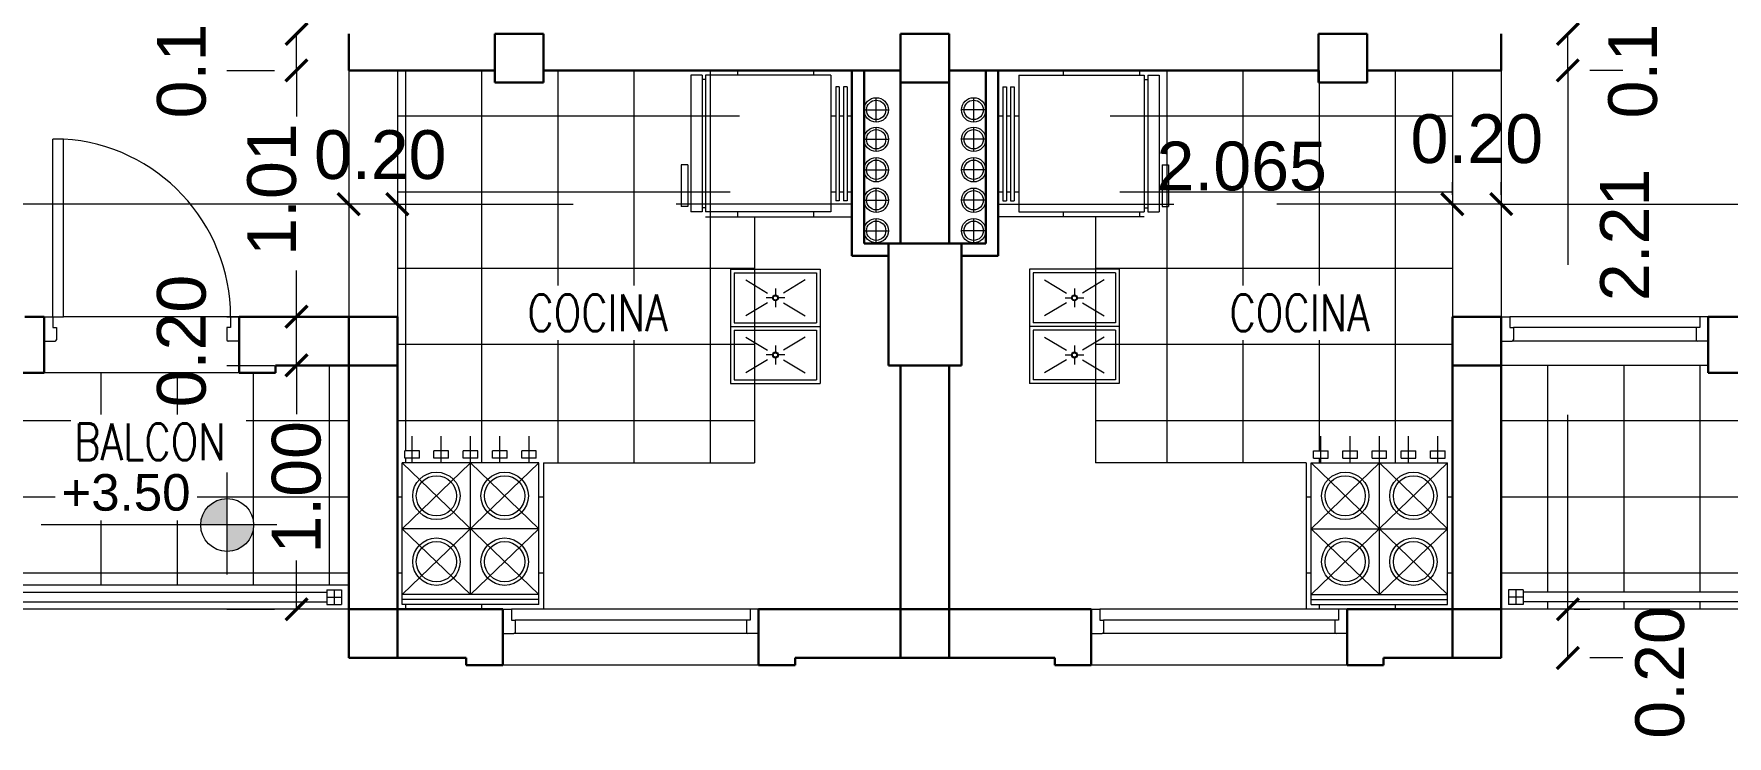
# Model space of a CAD drawing. Header units: millimetres. Extents: x 1578 to 2210, y 899 to 1032.
# Drawn here: x 1737.02 to 1743.97, y 985.02 to 987.9 of the extents above; entities that cross this region are included whole.
import ezdxf

# ---------------------------------------------------------------- set-up
doc = ezdxf.new("R2010")
doc.units = ezdxf.units.MM
for name, color, linetype, lineweight in [('CARPINTERIA', 7, 'Continuous', 18), ('COTAS', 7, 'Continuous', 15), ('ESTRUCTURA', 3, 'Continuous', 30), ('MUROS', 1, 'Continuous', 30), ('PISOS', 9, 'Continuous', 9), ('SANITARIOS', 7, 'Continuous', 20), ('TRAMAS', 7, 'Continuous', 15), ('UMBRALES', 7, 'Continuous', 18)]:
    doc.layers.add(name, color=color, linetype=linetype, lineweight=lineweight)
doc.styles.add('ROMANS', font='romans', dxfattribs={"height": 0.06})
doc.styles.add('STYLE1', font='ARIAL.TTF')

# ---------------------------------------------------------------- blocks, each defined once
blk = doc.blocks.new('_ARCHTICK')
at = {"color": 0, "linetype": 'ByBlock', "const_width": 0.15}
blk.add_lwpolyline([(-0.5, -0.5), (0.5, 0.5)], dxfattribs=at)

msp = doc.modelspace()

# ---------------------------------------------------------------- hatches: boundary and pattern name
at = {"layer": 'COTAS', "ltscale": 0.1}
h = msp.add_hatch(color=256, dxfattribs=at)
h.paths.add_polyline_path([(1737.815, 985.8873), (1737.9238, 985.8873, -0.414214), (1737.815, 985.7786)])
h.paths.add_polyline_path([(1737.815, 985.9961), (1737.815, 985.8873), (1737.7063, 985.8873, -0.414214)])

# ---------------------------------------------------------------- linework, layer by layer
at = {"color": 0, "linetype": 'ByBlock', "const_width": 0.0135}
for points in [[(1738.0546, 987.7068), (1738.1446, 987.7968)], [(1743.2726, 987.7068), (1743.3626, 987.7968)], [(1738.3589, 987.1584), (1738.2689, 987.2484)], [(1738.5589, 987.1584), (1738.4689, 987.2484)], [(1738.4689, 987.2484), (1738.5589, 987.1584)], [(1742.7989, 987.2484), (1742.8889, 987.1584)], [(1738.1446, 986.7868), (1738.0546, 986.6968)], [(1743.2726, 985.4968), (1743.3626, 985.5868)], [(1743.3626, 985.5868), (1743.2726, 985.4968)], [(1743.3626, 985.3868), (1743.2726, 985.2968)]]:
    msp.add_lwpolyline(points, dxfattribs=at)
at = {"layer": 'CARPINTERIA'}
for p, q in [((1737.0989, 986.7418), (1737.0989, 987.4704)), ((1737.1439, 987.4704), (1737.0989, 987.4704)), ((1737.1439, 986.7418), (1737.1439, 987.4704)), ((1737.0639, 986.7418), (1737.0639, 986.6418)), ((1737.0639, 986.7418), (1737.0989, 986.7418)), ((1737.0989, 986.7418), (1737.1439, 986.7418)), ((1737.0989, 986.7418), (1737.0989, 986.6968)), ((1737.8639, 986.7418), (1737.8289, 986.7418)), ((1737.8289, 986.7418), (1737.8289, 986.6968)), ((1737.8639, 986.7418), (1737.8639, 986.6418)), ((1743.0439, 986.7418), (1743.0789, 986.7418)), ((1743.0439, 986.7418), (1743.0439, 986.6418)), ((1743.8589, 986.7418), (1743.0789, 986.7418)), ((1743.0789, 986.7418), (1743.0789, 986.6968)), ((1743.8589, 986.7418), (1743.8589, 986.6968)), ((1743.8939, 986.7418), (1743.8589, 986.7418)), ((1743.8939, 986.7418), (1743.8939, 986.6418)), ((1737.0989, 986.6968), (1737.1139, 986.6968)), ((1737.1139, 986.6968), (1737.1139, 986.6468)), ((1737.8139, 986.6968), (1737.8139, 986.6468)), ((1737.8289, 986.6968), (1737.8139, 986.6968)), ((1743.0789, 986.6968), (1743.0939, 986.6968)), ((1743.0939, 986.6968), (1743.0939, 986.6468)), ((1743.8439, 986.6968), (1743.0939, 986.6968)), ((1743.8439, 986.6968), (1743.8439, 986.6468)), ((1743.8589, 986.6968), (1743.8439, 986.6968)), ((1737.0639, 986.6418), (1737.1089, 986.6418)), ((1737.8639, 986.6418), (1737.8189, 986.6418)), ((1743.0439, 986.6418), (1743.0889, 986.6418)), ((1743.8489, 986.6418), (1743.0889, 986.6418)), ((1743.8939, 986.6418), (1743.8489, 986.6418)), ((1738.9464, 985.5418), (1738.9464, 985.4418)), ((1738.9464, 985.5418), (1738.9814, 985.5418)), ((1739.9614, 985.5418), (1738.9814, 985.5418)), ((1738.9814, 985.5418), (1738.9814, 985.4968)), ((1738.9814, 985.4968), (1738.9964, 985.4968)), ((1739.9464, 985.4968), (1738.9964, 985.4968)), ((1738.9964, 985.4968), (1738.9964, 985.4468)), ((1739.9464, 985.4968), (1739.9464, 985.4468)), ((1739.9614, 985.4968), (1739.9464, 985.4968)), ((1739.9964, 985.5418), (1739.9614, 985.5418)), ((1739.9614, 985.5418), (1739.9614, 985.4968)), ((1739.9964, 985.5418), (1739.9964, 985.4418)), ((1741.3614, 985.5418), (1741.3614, 985.4418)), ((1741.3614, 985.5418), (1741.3964, 985.5418)), ((1742.3764, 985.5418), (1741.3964, 985.5418)), ((1741.3964, 985.5418), (1741.3964, 985.4968)), ((1741.3964, 985.4968), (1741.4114, 985.4968)), ((1742.3614, 985.4968), (1741.4114, 985.4968)), ((1741.4114, 985.4968), (1741.4114, 985.4468)), ((1742.3614, 985.4968), (1742.3614, 985.4468)), ((1742.3764, 985.4968), (1742.3614, 985.4968)), ((1742.4114, 985.5418), (1742.3764, 985.5418)), ((1742.3764, 985.5418), (1742.3764, 985.4968)), ((1742.4114, 985.5418), (1742.4114, 985.4418)), ((1738.9464, 985.4418), (1738.9914, 985.4418)), ((1739.9514, 985.4418), (1738.9914, 985.4418)), ((1739.9964, 985.4418), (1739.9514, 985.4418)), ((1741.3614, 985.4418), (1741.4064, 985.4418)), ((1742.3664, 985.4418), (1741.4064, 985.4418)), ((1742.4114, 985.4418), (1742.3664, 985.4418))]:
    msp.add_line(p, q, dxfattribs=at)
for centre, radius, start, end in [((1737.0989, 986.7418), 0.73, 0, 86.46583), ((1737.1089, 986.6468), 0.005, 270, 0), ((1737.8189, 986.6468), 0.005, 180, 270), ((1743.0889, 986.6468), 0.005, 270, 0), ((1743.8489, 986.6468), 0.005, 180, 270), ((1738.9914, 985.4468), 0.005, 270, 0), ((1739.9514, 985.4468), 0.005, 180, 270), ((1741.4064, 985.4468), 0.005, 270, 0), ((1742.3664, 985.4468), 0.005, 180, 270)]:
    msp.add_arc(centre, radius, start, end, dxfattribs=at)
at = {"layer": 'COTAS', "ltscale": 0.05}
for p, q in [((1738.0996, 987.7518), (1738.0996, 987.9018)), ((1743.3176, 987.7518), (1743.3176, 987.9018)), ((1737.8139, 987.7518), (1738.0096, 987.7518)), ((1737.8139, 987.7518), (1738.0096, 987.7518)), ((1738.0996, 987.7518), (1738.0996, 987.5627)), ((1743.3176, 987.7518), (1743.3176, 986.9541)), ((1743.5439, 987.7518), (1743.4076, 987.7518)), ((1743.5439, 987.7518), (1743.4076, 987.7518)), ((1742.8439, 987.2418), (1742.8439, 987.2934)), ((1742.8439, 987.2418), (1742.8439, 987.2934)), ((1743.0439, 987.2418), (1743.0439, 987.2934)), ((1743.0439, 987.2418), (1743.0439, 987.2934)), ((1738.3139, 987.2518), (1738.3139, 987.1134)), ((1738.3139, 987.2518), (1738.3139, 987.1134)), ((1738.5139, 987.2518), (1738.5139, 987.1134)), ((1738.5139, 987.2518), (1738.5139, 987.1134)), ((1740.3789, 987.2518), (1740.3789, 987.1134)), ((1740.3789, 987.2518), (1740.3789, 987.1134)), ((1740.9789, 987.2518), (1740.9789, 987.1134)), ((1740.9789, 987.2518), (1740.9789, 987.1134)), ((1738.3139, 987.2034), (1736.5476, 987.2034)), ((1738.5139, 987.2034), (1738.3139, 987.2034)), ((1738.5139, 987.2034), (1739.2349, 987.2034)), ((1740.3789, 987.2034), (1739.6579, 987.2034)), ((1740.9789, 987.2034), (1741.6999, 987.2034)), ((1742.8439, 987.2034), (1742.1229, 987.2034)), ((1743.0439, 987.2034), (1742.8439, 987.2034)), ((1743.0439, 987.2034), (1744.9602, 987.2034)), ((1738.0996, 986.7418), (1738.0996, 986.9308)), ((1737.8139, 986.7418), (1738.0096, 986.7418)), ((1737.8139, 986.7418), (1738.0096, 986.7418)), ((1738.0996, 986.5418), (1738.0996, 986.7418)), ((1737.8139, 986.5418), (1738.0096, 986.5418)), ((1737.8139, 986.5418), (1738.0096, 986.5418)), ((1738.0996, 986.5418), (1738.0996, 986.3418)), ((1743.3176, 985.5418), (1743.3176, 986.3394)), ((1738.0996, 985.5418), (1738.0996, 985.7418)), ((1737.8139, 985.5418), (1738.0096, 985.5418)), ((1743.3176, 985.3418), (1743.3176, 985.5418)), ((1743.3439, 985.5418), (1743.4076, 985.5418)), ((1743.3439, 985.5418), (1743.4076, 985.5418)), ((1743.5439, 985.3418), (1743.4076, 985.3418))]:
    msp.add_line(p, q, dxfattribs=at)
at = {"layer": 'COTAS', "ltscale": 0.1}
for p, q in [((1740.4789, 987.54), (1740.4789, 987.64)), ((1740.8789, 987.54), (1740.8789, 987.64)), ((1740.4289, 987.59), (1740.5289, 987.59)), ((1740.9289, 987.59), (1740.8289, 987.59)), ((1740.4789, 987.4194), (1740.4789, 987.5194)), ((1740.8789, 987.4194), (1740.8789, 987.5194)), ((1740.4289, 987.4694), (1740.5289, 987.4694)), ((1740.9289, 987.4694), (1740.8289, 987.4694)), ((1740.4789, 987.2944), (1740.4789, 987.3944)), ((1740.8789, 987.2944), (1740.8789, 987.3944)), ((1740.4289, 987.3444), (1740.5289, 987.3444)), ((1740.9289, 987.3444), (1740.8289, 987.3444)), ((1740.4289, 987.2194), (1740.5289, 987.2194)), ((1740.4789, 987.1694), (1740.4789, 987.2694)), ((1740.9289, 987.2194), (1740.8289, 987.2194)), ((1740.8789, 987.1694), (1740.8789, 987.2694)), ((1740.4289, 987.0944), (1740.5289, 987.0944)), ((1740.4789, 987.0444), (1740.4789, 987.1444)), ((1740.9289, 987.0944), (1740.8289, 987.0944)), ((1740.8789, 987.0444), (1740.8789, 987.1444)), ((1737.815, 985.6838), (1737.815, 986.1032)), ((1738.0183, 985.8873), (1737.0521, 985.8873))]:
    msp.add_line(p, q, dxfattribs=at)
msp.add_circle((1737.815, 985.8873), 0.1087, dxfattribs=at)
at = {"layer": 'ESTRUCTURA', "ltscale": 0.05}
for p, q in [((1738.9139, 987.9018), (1738.9139, 987.7018)), ((1739.1139, 987.9018), (1738.9139, 987.9018)), ((1739.1139, 987.7018), (1739.1139, 987.9018)), ((1740.5789, 987.9018), (1740.5789, 987.7018)), ((1740.7789, 987.9018), (1740.5789, 987.9018)), ((1740.7789, 987.7018), (1740.7789, 987.9018)), ((1742.2939, 987.9018), (1742.2939, 987.7018)), ((1742.4939, 987.9018), (1742.2939, 987.9018)), ((1742.4939, 987.7018), (1742.4939, 987.9018)), ((1738.9139, 987.7018), (1739.1139, 987.7018)), ((1740.5789, 987.7018), (1740.7789, 987.7018)), ((1742.2939, 987.7018), (1742.4939, 987.7018)), ((1740.8289, 987.0418), (1740.5289, 987.0418)), ((1740.5289, 987.0418), (1740.5289, 986.5418)), ((1740.8289, 987.0418), (1740.5289, 987.0418)), ((1740.8289, 986.5418), (1740.8289, 987.0418)), ((1738.3139, 986.7418), (1738.3139, 986.5418)), ((1738.5139, 986.7418), (1738.3139, 986.7418)), ((1738.5139, 986.5418), (1738.5139, 986.7418)), ((1742.8439, 986.7418), (1742.8439, 986.5418)), ((1743.0439, 986.7418), (1742.8439, 986.7418)), ((1743.0439, 986.5418), (1743.0439, 986.7418)), ((1738.3139, 986.5418), (1738.5139, 986.5418)), ((1740.5289, 986.5418), (1740.8289, 986.5418)), ((1742.8439, 986.5418), (1743.0439, 986.5418)), ((1738.3139, 985.5418), (1738.3139, 985.3418)), ((1738.5139, 985.5418), (1738.3139, 985.5418)), ((1738.5139, 985.3418), (1738.5139, 985.5418)), ((1740.5789, 985.5418), (1740.5789, 985.3418)), ((1740.7789, 985.5418), (1740.5789, 985.5418)), ((1740.7789, 985.3418), (1740.7789, 985.5418)), ((1742.8439, 985.5418), (1742.8439, 985.3418)), ((1743.0439, 985.5418), (1742.8439, 985.5418)), ((1743.0439, 985.3418), (1743.0439, 985.5418)), ((1738.3139, 985.3418), (1738.5139, 985.3418)), ((1740.5789, 985.3418), (1740.7789, 985.3418)), ((1742.8439, 985.3418), (1743.0439, 985.3418))]:
    msp.add_line(p, q, dxfattribs=at)
at = {"layer": 'MUROS'}
for p, q in [((1738.3139, 987.9018), (1738.3139, 987.7518)), ((1743.0439, 987.9018), (1743.0439, 987.7518)), ((1738.9139, 987.7518), (1738.3139, 987.7518)), ((1740.5789, 987.7518), (1739.1139, 987.7518)), ((1740.3789, 986.9918), (1740.3789, 987.7518)), ((1740.4289, 987.0418), (1740.4289, 987.7518)), ((1740.5789, 987.7518), (1740.5789, 987.0418)), ((1740.7789, 987.7518), (1740.7789, 987.0418)), ((1742.2981, 987.7518), (1740.7789, 987.7518)), ((1740.9289, 987.0418), (1740.9289, 987.7518)), ((1740.9789, 986.9918), (1740.9789, 987.7518)), ((1743.0439, 987.7518), (1742.4939, 987.7518)), ((1740.5789, 987.6418), (1740.5789, 987.0418)), ((1740.7789, 987.6418), (1740.7789, 987.0418)), ((1740.4289, 987.0418), (1740.5789, 987.0418)), ((1740.9289, 987.0418), (1740.7789, 987.0418)), ((1740.3789, 986.9918), (1740.5289, 986.9918)), ((1740.8289, 986.9918), (1740.9789, 986.9918)), ((1737.0639, 986.7418), (1736.9839, 986.7418)), ((1737.0639, 986.7418), (1737.0639, 986.5118)), ((1738.5139, 986.7418), (1737.8639, 986.7418)), ((1737.8639, 986.7418), (1737.8639, 986.5118)), ((1738.5139, 986.7418), (1738.5139, 985.5418)), ((1742.8439, 986.7418), (1742.8439, 985.5418)), ((1743.0439, 986.7418), (1742.8439, 986.7418)), ((1743.0439, 986.7418), (1743.0439, 985.3418)), ((1743.8939, 986.7418), (1743.8939, 986.5118)), ((1744.5164, 986.7418), (1743.8939, 986.7418)), ((1738.3139, 986.5418), (1738.0139, 986.5418)), ((1738.0139, 986.5418), (1738.0139, 986.5118)), ((1738.3139, 986.5418), (1738.3139, 985.3418)), ((1740.5789, 986.5418), (1740.5789, 985.5418)), ((1740.7789, 986.5418), (1740.7789, 985.5418)), ((1737.0639, 986.5118), (1736.9139, 986.5118)), ((1738.0139, 986.5118), (1737.8639, 986.5118)), ((1744.0439, 986.5118), (1743.8939, 986.5118)), ((1738.9464, 985.5418), (1738.5139, 985.5418)), ((1738.9464, 985.5418), (1738.9464, 985.3118)), ((1739.9964, 985.5418), (1739.9964, 985.3118)), ((1740.5789, 985.5418), (1739.9964, 985.5418)), ((1741.3614, 985.5418), (1740.7789, 985.5418)), ((1741.3614, 985.5418), (1741.3614, 985.3118)), ((1742.4114, 985.5418), (1742.4114, 985.3118)), ((1742.8439, 985.5418), (1742.4114, 985.5418)), ((1738.7964, 985.3418), (1738.3139, 985.3418)), ((1738.7964, 985.3418), (1738.7964, 985.3118)), ((1741.2114, 985.3418), (1740.1464, 985.3418)), ((1740.1464, 985.3418), (1740.1464, 985.3118)), ((1741.2114, 985.3418), (1741.2114, 985.3118)), ((1743.0439, 985.3418), (1742.5614, 985.3418)), ((1742.5614, 985.3418), (1742.5614, 985.3118)), ((1738.9464, 985.3118), (1738.7964, 985.3118)), ((1740.1464, 985.3118), (1739.9964, 985.3118)), ((1741.3614, 985.3118), (1741.2114, 985.3118)), ((1742.5614, 985.3118), (1742.4114, 985.3118))]:
    msp.add_line(p, q, dxfattribs=at)
at = {"layer": 'PISOS', "ltscale": 0.05}
for p, q in [((1738.5481, 986.1918), (1738.5481, 987.7518)), ((1738.8606, 986.1418), (1738.8606, 987.7518)), ((1739.1731, 986.8699), (1739.1731, 987.7518)), ((1739.4856, 986.8699), (1739.4856, 987.7518)), ((1739.7981, 986.1418), (1739.7981, 987.7518)), ((1739.9106, 987.7318), (1739.9106, 987.7518)), ((1740.2231, 987.7318), (1740.2231, 987.7518)), ((1741.2481, 987.7318), (1741.2481, 987.7518)), ((1741.5606, 987.7318), (1741.5606, 987.7518)), ((1741.6731, 986.1418), (1741.6731, 987.7518)), ((1741.9856, 986.8699), (1741.9856, 987.7518)), ((1742.2981, 986.8699), (1742.2981, 987.7518)), ((1742.6106, 986.1418), (1742.6106, 987.7518)), ((1739.9179, 987.5646), (1738.5139, 987.5646)), ((1740.3128, 987.5646), (1740.2933, 987.5646)), ((1740.3445, 987.5646), (1740.3274, 987.5646)), ((1740.3789, 987.5646), (1740.3591, 987.5646)), ((1740.9987, 987.5646), (1740.9789, 987.5646)), ((1741.0304, 987.5646), (1741.0133, 987.5646)), ((1741.0645, 987.5646), (1741.045, 987.5646)), ((1742.8439, 987.5646), (1741.4398, 987.5646)), ((1739.8789, 987.2521), (1738.5139, 987.2521)), ((1739.7179, 987.2521), (1739.7058, 987.2521)), ((1740.3128, 987.2521), (1740.2933, 987.2521)), ((1740.3445, 987.2521), (1740.3274, 987.2521)), ((1740.3789, 987.2521), (1740.3591, 987.2521)), ((1740.9987, 987.2521), (1740.9789, 987.2521)), ((1741.0304, 987.2521), (1741.0133, 987.2521)), ((1741.0645, 987.2521), (1741.045, 987.2521)), ((1742.8439, 987.2521), (1741.4788, 987.2521)), ((1741.652, 987.2521), (1741.6398, 987.2521)), ((1739.9106, 987.1518), (1739.9106, 987.1718)), ((1740.2231, 987.1518), (1740.2231, 987.1718)), ((1741.2481, 987.1518), (1741.2481, 987.1718)), ((1741.5606, 987.1518), (1741.5606, 987.1718)), ((1739.9789, 986.9396), (1738.5139, 986.9396)), ((1742.8439, 986.9396), (1741.3789, 986.9396)), ((1739.9789, 986.6271), (1738.5139, 986.6271)), ((1739.1731, 986.1418), (1739.1731, 986.6449)), ((1739.4856, 986.1418), (1739.4856, 986.6449)), ((1742.8439, 986.6271), (1741.3789, 986.6271)), ((1741.9856, 986.1418), (1741.9856, 986.6449)), ((1742.2981, 986.1918), (1742.2981, 986.6449)), ((1738.2356, 985.6418), (1738.2356, 986.5418)), ((1743.2356, 985.6118), (1743.2356, 986.5418)), ((1743.5481, 985.6118), (1743.5481, 986.5418)), ((1743.8606, 985.6118), (1743.8606, 986.5418)), ((1737.2981, 986.3409), (1737.2981, 986.5118)), ((1737.6106, 986.3409), (1737.6106, 986.5118)), ((1737.9231, 985.8995), (1737.9231, 986.5118)), ((1737.1728, 986.3146), (1735.7789, 986.3146)), ((1738.3139, 986.3146), (1737.8935, 986.3146)), ((1739.9789, 986.3146), (1738.5139, 986.3146)), ((1742.8439, 986.3146), (1741.3789, 986.3146)), ((1744.316, 986.3146), (1743.0439, 986.3146)), ((1738.5481, 986.1418), (1738.5481, 986.1618)), ((1742.2981, 986.1418), (1742.2981, 986.1618)), ((1737.1087, 986.0021), (1735.7789, 986.0021)), ((1738.3139, 986.0021), (1737.6922, 986.0021)), ((1738.5339, 986.0021), (1738.5139, 986.0021)), ((1739.1139, 986.0021), (1739.0939, 986.0021)), ((1742.2639, 986.0021), (1742.2439, 986.0021)), ((1742.8439, 986.0021), (1742.8239, 986.0021)), ((1744.3641, 986.0021), (1743.0439, 986.0021)), ((1737.2981, 985.6418), (1737.2981, 985.906)), ((1737.6106, 985.6418), (1737.6106, 985.906)), ((1737.9231, 985.6418), (1737.9231, 985.8752)), ((1738.3139, 985.6896), (1735.7789, 985.6896)), ((1738.5339, 985.6896), (1738.5139, 985.6896)), ((1739.1139, 985.6896), (1739.0939, 985.6896)), ((1742.2639, 985.6896), (1742.2439, 985.6896)), ((1742.8439, 985.6896), (1742.8239, 985.6896)), ((1746.4339, 985.6896), (1743.0439, 985.6896)), ((1738.5481, 985.5418), (1738.5481, 985.5618)), ((1738.8606, 985.5418), (1738.8606, 985.5618)), ((1742.2981, 985.5418), (1742.2981, 985.5618)), ((1742.6106, 985.5418), (1742.6106, 985.5618)), ((1743.2356, 985.5418), (1743.2356, 985.5718)), ((1743.5481, 985.5418), (1743.5481, 985.5718)), ((1743.8606, 985.5418), (1743.8606, 985.5718))]:
    msp.add_line(p, q, dxfattribs=at)
at = {"layer": 'SANITARIOS'}
for p, q in [((1739.7179, 987.7318), (1739.7179, 987.1718)), ((1739.7643, 987.7318), (1739.7179, 987.7318)), ((1739.7643, 987.7318), (1739.7643, 987.1718)), ((1739.7789, 987.7147), (1739.7643, 987.7147)), ((1739.7789, 987.7318), (1739.7789, 987.1718)), ((1740.2933, 987.7318), (1739.7789, 987.7318)), ((1740.2933, 987.7318), (1740.2933, 987.1718)), ((1741.0645, 987.7318), (1741.5789, 987.7318)), ((1741.0645, 987.7318), (1741.0645, 987.1718)), ((1741.5789, 987.7318), (1741.5789, 987.1718)), ((1741.5789, 987.7147), (1741.5935, 987.7147)), ((1741.5935, 987.7318), (1741.6398, 987.7318)), ((1741.5935, 987.7318), (1741.5935, 987.1718)), ((1741.6398, 987.7318), (1741.6398, 987.1718)), ((1740.3128, 987.6849), (1740.3128, 987.2176)), ((1740.3274, 987.6849), (1740.3128, 987.6849)), ((1740.3274, 987.6849), (1740.3274, 987.2176)), ((1740.3445, 987.6849), (1740.3445, 987.2176)), ((1740.3591, 987.6849), (1740.3445, 987.6849)), ((1740.3591, 987.6849), (1740.3591, 987.2176)), ((1740.9987, 987.6849), (1741.0133, 987.6849)), ((1740.9987, 987.6849), (1740.9987, 987.2176)), ((1741.0133, 987.6849), (1741.0133, 987.2176)), ((1741.0304, 987.6849), (1741.045, 987.6849)), ((1741.0304, 987.6849), (1741.0304, 987.2176)), ((1741.045, 987.6849), (1741.045, 987.2176)), ((1739.6789, 987.3651), (1739.6789, 987.1943)), ((1739.7058, 987.3651), (1739.6789, 987.3651)), ((1739.7058, 987.3651), (1739.7058, 987.1943)), ((1741.652, 987.3651), (1741.652, 987.1943)), ((1741.652, 987.3651), (1741.6788, 987.3651)), ((1741.6788, 987.3651), (1741.6788, 987.1943)), ((1740.3274, 987.2176), (1740.3128, 987.2176)), ((1740.3591, 987.2176), (1740.3445, 987.2176)), ((1740.9987, 987.2176), (1741.0133, 987.2176)), ((1741.0304, 987.2176), (1741.045, 987.2176)), ((1739.7058, 987.1943), (1739.6789, 987.1943)), ((1739.7643, 987.1718), (1739.7179, 987.1718)), ((1739.7789, 987.1889), (1739.7643, 987.1889)), ((1740.2933, 987.1718), (1739.7789, 987.1718)), ((1739.7789, 987.1518), (1740.3789, 987.1518)), ((1739.9789, 987.1518), (1739.9789, 986.1418)), ((1741.5789, 987.1518), (1740.9789, 987.1518)), ((1741.0645, 987.1718), (1741.5789, 987.1718)), ((1741.3789, 987.1518), (1741.3789, 986.1418)), ((1741.5789, 987.1889), (1741.5935, 987.1889)), ((1741.5935, 987.1718), (1741.6398, 987.1718)), ((1741.652, 987.1943), (1741.6788, 987.1943)), ((1739.8813, 986.9361), (1739.8813, 986.4675)), ((1740.2494, 986.9361), (1740.2494, 986.4675)), ((1741.1084, 986.9361), (1741.1084, 986.4675)), ((1741.4765, 986.9361), (1741.4765, 986.4675)), ((1738.5439, 986.1618), (1738.5439, 986.1918)), ((1738.6039, 986.1918), (1738.5439, 986.1918)), ((1738.6039, 986.1618), (1738.6039, 986.1918)), ((1738.6639, 986.1618), (1738.6639, 986.1918)), ((1738.7239, 986.1918), (1738.6639, 986.1918)), ((1738.7239, 986.1618), (1738.7239, 986.1918)), ((1738.8439, 986.1918), (1738.7839, 986.1918)), ((1738.7839, 986.1618), (1738.7839, 986.1918)), ((1738.8439, 986.1618), (1738.8439, 986.1918)), ((1738.9639, 986.1918), (1738.9039, 986.1918)), ((1738.9039, 986.1618), (1738.9039, 986.1918)), ((1738.9639, 986.1618), (1738.9639, 986.1918)), ((1739.0239, 986.1618), (1739.0239, 986.1918)), ((1739.0839, 986.1918), (1739.0239, 986.1918)), ((1739.0839, 986.1618), (1739.0839, 986.1918)), ((1742.2739, 986.1918), (1742.3339, 986.1918)), ((1742.2739, 986.1618), (1742.2739, 986.1918)), ((1742.3339, 986.1618), (1742.3339, 986.1918)), ((1742.3939, 986.1918), (1742.4539, 986.1918)), ((1742.3939, 986.1618), (1742.3939, 986.1918)), ((1742.4539, 986.1618), (1742.4539, 986.1918)), ((1742.5139, 986.1618), (1742.5139, 986.1918)), ((1742.5139, 986.1918), (1742.5739, 986.1918)), ((1742.5739, 986.1618), (1742.5739, 986.1918)), ((1742.6339, 986.1918), (1742.6939, 986.1918)), ((1742.6339, 986.1618), (1742.6339, 986.1918)), ((1742.6939, 986.1618), (1742.6939, 986.1918)), ((1742.7539, 986.1918), (1742.8139, 986.1918)), ((1742.7539, 986.1618), (1742.7539, 986.1918)), ((1742.8139, 986.1618), (1742.8139, 986.1918)), ((1739.0939, 986.1418), (1738.5339, 986.1418)), ((1738.5339, 985.5618), (1738.5339, 986.1418)), ((1738.6039, 986.1618), (1738.5439, 986.1618)), ((1738.7239, 986.1618), (1738.6639, 986.1618)), ((1738.8439, 986.1618), (1738.7839, 986.1618)), ((1738.9639, 986.1618), (1738.9039, 986.1618)), ((1739.0839, 986.1618), (1739.0239, 986.1618)), ((1739.0939, 985.5618), (1739.0939, 986.1418)), ((1739.1139, 986.1418), (1739.1139, 985.5418)), ((1739.1139, 986.1418), (1739.9789, 986.1418)), ((1742.2439, 986.1418), (1741.3789, 986.1418)), ((1742.2439, 986.1418), (1742.2439, 985.5418)), ((1742.2639, 985.5618), (1742.2639, 986.1418)), ((1742.2639, 986.1418), (1742.8239, 986.1418)), ((1742.2739, 986.1618), (1742.3339, 986.1618)), ((1742.3939, 986.1618), (1742.4539, 986.1618)), ((1742.5139, 986.1618), (1742.5739, 986.1618)), ((1742.6339, 986.1618), (1742.6939, 986.1618)), ((1742.7539, 986.1618), (1742.8139, 986.1618)), ((1742.8239, 985.5618), (1742.8239, 986.1418)), ((1738.2239, 985.6218), (1738.2839, 985.6218)), ((1738.2239, 985.6218), (1738.2239, 985.5618)), ((1738.2539, 985.6218), (1738.2539, 985.5618)), ((1738.2839, 985.6218), (1738.2839, 985.5618)), ((1743.0739, 985.6218), (1743.0739, 985.5618)), ((1743.1339, 985.6218), (1743.0739, 985.6218)), ((1743.1039, 985.6218), (1743.1039, 985.5618)), ((1743.1339, 985.6218), (1743.1339, 985.5618)), ((1735.7589, 985.6118), (1738.2239, 985.6118)), ((1735.7589, 985.5718), (1738.2239, 985.5718)), ((1738.2239, 985.5918), (1738.2839, 985.5918)), ((1738.2239, 985.5618), (1738.2839, 985.5618)), ((1739.0939, 985.6018), (1738.5339, 985.6018)), ((1739.0939, 985.5818), (1738.5339, 985.5818)), ((1739.0939, 985.5618), (1738.5339, 985.5618)), ((1742.2639, 985.6018), (1742.8239, 985.6018)), ((1742.2639, 985.5818), (1742.8239, 985.5818)), ((1742.2639, 985.5618), (1742.8239, 985.5618)), ((1743.1339, 985.5918), (1743.0739, 985.5918)), ((1743.1339, 985.5618), (1743.0739, 985.5618)), ((1746.4239, 985.6118), (1743.1339, 985.6118)), ((1746.4239, 985.5718), (1743.1339, 985.5718))]:
    msp.add_line(p, q, dxfattribs=at)
at = {"layer": 'SANITARIOS', "ltscale": 0.1}
for p, q in [((1739.8813, 986.9361), (1740.2494, 986.9361)), ((1741.4765, 986.9361), (1741.1084, 986.9361)), ((1739.8813, 986.4675), (1740.2494, 986.4675)), ((1741.4765, 986.4675), (1741.1084, 986.4675))]:
    msp.add_line(p, q, dxfattribs=at)
for centre in [(1738.6739, 986.0068), (1738.9539, 986.0068), (1742.4039, 986.0068), (1742.6839, 986.0068), (1738.6739, 985.7368), (1738.9539, 985.7368), (1742.4039, 985.7368), (1742.6839, 985.7368)]:
    msp.add_circle(centre, 0.0972, dxfattribs=at)
at = {"layer": 'TRAMAS', "ltscale": 0.1}
for p, q in [((1738.3139, 987.7518), (1738.3139, 986.7418)), ((1738.5139, 987.7518), (1738.5139, 986.7418)), ((1742.8439, 987.7518), (1742.8439, 986.7418)), ((1743.0439, 987.7518), (1743.0439, 986.7418)), ((1739.9433, 986.8927), (1740.0323, 986.8389)), ((1740.1874, 986.8927), (1740.0984, 986.8389)), ((1741.1703, 986.8927), (1741.2594, 986.8389)), ((1741.4145, 986.8927), (1741.3255, 986.8389)), ((1740.0323, 986.799), (1739.9433, 986.7452)), ((1740.0566, 986.8189), (1740.0268, 986.8189)), ((1740.0653, 986.8575), (1740.0653, 986.8276)), ((1740.0653, 986.8102), (1740.0653, 986.7804)), ((1740.1039, 986.8189), (1740.074, 986.8189)), ((1740.0984, 986.799), (1740.1874, 986.7452)), ((1741.2594, 986.799), (1741.1703, 986.7452)), ((1741.2538, 986.8189), (1741.2837, 986.8189)), ((1741.2924, 986.8575), (1741.2924, 986.8276)), ((1741.2924, 986.8102), (1741.2924, 986.7804)), ((1741.3011, 986.8189), (1741.331, 986.8189)), ((1741.3255, 986.799), (1741.4145, 986.7452)), ((1737.8289, 986.7418), (1737.1439, 986.7418)), ((1739.9433, 986.6584), (1740.0323, 986.6046)), ((1740.1874, 986.6584), (1740.0984, 986.6046)), ((1741.1703, 986.6584), (1741.2594, 986.6046)), ((1741.4145, 986.6584), (1741.3255, 986.6046)), ((1740.0653, 986.6232), (1740.0653, 986.5933)), ((1741.2924, 986.6232), (1741.2924, 986.5933)), ((1740.0323, 986.5647), (1739.9433, 986.5108)), ((1740.0566, 986.5846), (1740.0268, 986.5846)), ((1740.0653, 986.5759), (1740.0653, 986.546)), ((1740.1039, 986.5846), (1740.074, 986.5846)), ((1740.0984, 986.5647), (1740.1874, 986.5108)), ((1741.2594, 986.5647), (1741.1703, 986.5108)), ((1741.2538, 986.5846), (1741.2837, 986.5846)), ((1741.2924, 986.5759), (1741.2924, 986.546)), ((1741.3011, 986.5846), (1741.331, 986.5846)), ((1741.3255, 986.5647), (1741.4145, 986.5108))]:
    msp.add_line(p, q, dxfattribs=at)
at = {"layer": 'TRAMAS'}
for p, q in [((1739.8963, 986.9211), (1740.2344, 986.9211)), ((1739.8963, 986.9211), (1739.8963, 986.7168)), ((1740.2344, 986.9211), (1740.2344, 986.7168)), ((1741.1234, 986.9211), (1741.1234, 986.7168)), ((1741.4615, 986.9211), (1741.1234, 986.9211)), ((1741.4615, 986.9211), (1741.4615, 986.7168)), ((1739.8813, 986.7018), (1740.2494, 986.7018)), ((1739.8963, 986.7168), (1740.2344, 986.7168)), ((1739.8963, 986.6868), (1739.8963, 986.4825)), ((1739.8963, 986.6868), (1740.2344, 986.6868)), ((1740.2344, 986.6868), (1740.2344, 986.4825)), ((1741.4765, 986.7018), (1741.1084, 986.7018)), ((1741.4615, 986.7168), (1741.1234, 986.7168)), ((1741.4615, 986.6868), (1741.1234, 986.6868)), ((1741.1234, 986.6868), (1741.1234, 986.4825)), ((1741.4615, 986.6868), (1741.4615, 986.4825)), ((1739.8963, 986.4825), (1740.2344, 986.4825)), ((1741.4615, 986.4825), (1741.1234, 986.4825)), ((1738.5739, 986.1418), (1738.5739, 986.2518)), ((1738.6939, 986.1418), (1738.6939, 986.2518)), ((1738.8139, 985.6018), (1738.8139, 986.2518)), ((1738.9339, 986.1418), (1738.9339, 986.2518)), ((1739.0539, 986.1418), (1739.0539, 986.2518)), ((1742.3039, 986.1418), (1742.3039, 986.2518)), ((1742.4239, 986.1418), (1742.4239, 986.2518)), ((1742.5439, 985.6018), (1742.5439, 986.2518)), ((1742.6639, 986.1418), (1742.6639, 986.2518)), ((1742.7839, 986.1418), (1742.7839, 986.2518)), ((1739.0939, 986.1418), (1738.5339, 985.6018)), ((1739.0939, 985.6018), (1738.5339, 986.1418)), ((1738.5339, 985.8718), (1738.8139, 986.1418)), ((1738.8139, 986.1418), (1739.0939, 985.8718)), ((1742.2639, 985.6018), (1742.8239, 986.1418)), ((1742.2639, 986.1418), (1742.8239, 985.6018)), ((1742.5439, 986.1418), (1742.2639, 985.8718)), ((1742.8239, 985.8718), (1742.5439, 986.1418)), ((1739.0939, 985.8718), (1738.5339, 985.8718)), ((1738.8139, 985.6018), (1738.5339, 985.8718)), ((1739.0939, 985.8718), (1738.8139, 985.6018)), ((1742.2639, 985.8718), (1742.8239, 985.8718)), ((1742.2639, 985.8718), (1742.5439, 985.6018)), ((1742.5439, 985.6018), (1742.8239, 985.8718))]:
    msp.add_line(p, q, dxfattribs=at)
at = {"layer": 'TRAMAS', "ltscale": 0.1}
for centre, radius in [((1740.4789, 987.59), 0.05), ((1740.8789, 987.59), 0.05), ((1740.4789, 987.59), 0.0396), ((1740.8789, 987.59), 0.0396), ((1740.4789, 987.4694), 0.05), ((1740.4789, 987.4694), 0.0396), ((1740.8789, 987.4694), 0.05), ((1740.8789, 987.4694), 0.0396), ((1740.4789, 987.3444), 0.05), ((1740.4789, 987.3444), 0.0396), ((1740.8789, 987.3444), 0.05), ((1740.8789, 987.3444), 0.0396), ((1740.4789, 987.2194), 0.05), ((1740.4789, 987.2194), 0.0396), ((1740.8789, 987.2194), 0.05), ((1740.8789, 987.2194), 0.0396), ((1740.4789, 987.0944), 0.05), ((1740.4789, 987.0944), 0.0396), ((1740.8789, 987.0944), 0.05), ((1740.8789, 987.0944), 0.0396), ((1740.0653, 986.8189), 0.012), ((1740.0653, 986.8189), 0.0087), ((1741.2924, 986.8189), 0.012), ((1741.2924, 986.8189), 0.0087), ((1740.0653, 986.5846), 0.012), ((1740.0653, 986.5846), 0.0087), ((1741.2924, 986.5846), 0.012), ((1741.2924, 986.5846), 0.0087)]:
    msp.add_circle(centre, radius, dxfattribs=at)
at = {"layer": 'TRAMAS'}
for centre in [(1738.6739, 986.0068), (1738.9539, 986.0068), (1742.4039, 986.0068), (1742.6839, 986.0068), (1738.6739, 985.7368), (1738.9539, 985.7368), (1742.4039, 985.7368), (1742.6839, 985.7368)]:
    msp.add_circle(centre, 0.0825, dxfattribs=at)
at = {"layer": 'UMBRALES'}
for p, q in [((1743.8939, 986.5418), (1743.0439, 986.5418)), ((1735.7789, 985.6418), (1738.3139, 985.6418)), ((1738.3139, 985.5418), (1735.6789, 985.5418)), ((1746.5039, 985.5418), (1743.0439, 985.5418))]:
    msp.add_line(p, q, dxfattribs=at)
at = {"layer": 'UMBRALES', "ltscale": 0.1}
for p, q in [((1737.8639, 986.5118), (1737.0639, 986.5118)), ((1739.9964, 985.3118), (1738.9464, 985.3118)), ((1742.4114, 985.3118), (1741.3614, 985.3118))]:
    msp.add_line(p, q, dxfattribs=at)

# ---------------------------------------------------------------- block references
at = {"layer": 'COTAS', "ltscale": 0.05, "yscale": 0.08999999999999986, "zscale": 0.09}
for p, xscale, rotation in [((1738.0996, 987.9018), -0.08999999999999986, 90), ((1738.0996, 987.9018), -0.08999999999999986, 270), ((1743.3176, 987.9018), -0.08999999999999986, 90), ((1743.3176, 987.9018), -0.08999999999999986, 270), ((1738.0996, 987.7518), -0.08999999999999986, 90), ((1743.3176, 987.7518), -0.08999999999999986, 90), ((1738.3139, 987.2034), -0.09000000000014552, 180), ((1743.0439, 987.2034), -0.09000000000014552, 180), ((1738.0996, 986.7418), -0.08999999999999986, 270), ((1738.0996, 986.5418), -0.08999999999999986, 90), ((1738.0996, 986.5418), -0.08999999999999986, 270), ((1738.0996, 985.5418), -0.08999999999999986, 90)]:
    msp.add_blockref('_ARCHTICK', p, dxfattribs=dict(at, xscale=xscale, rotation=rotation))
at = {"layer": 'COTAS', "ltscale": 0.05, "xscale": -0.09000000000014552, "yscale": 0.08999999999999986, "zscale": 0.09}
for p in [(1742.8439, 987.2034), (1743.0439, 987.2034)]:
    msp.add_blockref('_ARCHTICK', p, dxfattribs=at)

# ---------------------------------------------------------------- texts
at = {"layer": 'COTAS', "style": 'STYLE1'}
for s, p in [('1.01', (1738.0972, 986.9914)), ('2.21', (1743.6501, 986.8053)), ('0.20', (1743.7943, 985.0104))]:
    msp.add_text(s, height=0.2, rotation=90, dxfattribs=at).set_placement(p)
for s, height, p in [('0.20', 0.2, (1738.1714, 987.3067)), ('2.065', 0.2, (1741.6295, 987.2599)), ('+3.50', 0.15, (1737.1345, 985.9461))]:
    msp.add_text(s, height=height, dxfattribs=at).set_placement(p)
at = {"layer": 'COTAS', "style": 'ROMANS', "width": 0.8}
for s, p in [('COCINA', (1739.0473, 986.6824)), ('COCINA', (1741.9291, 986.6824)), ('BALCON', (1737.1874, 986.1534))]:
    msp.add_text(s, height=0.15, dxfattribs=at).set_placement(p)
at = {"layer": 'COTAS', "ltscale": 0.05, "char_height": 0.2, "attachment_point": 5, "rotation": 90, "style": 'STYLE1'}
for s, insert in [('\\A1;0.15', (1737.6283, 987.8268)), ('\\A1;0.15', (1743.5847, 987.8268)), ('\\A1;0.20', (1737.6283, 986.6418)), ('\\A1;1.00', (1738.0996, 986.0418))]:
    msp.add_mtext(s, dxfattribs=dict(at, insert=insert))
at = {"layer": 'COTAS', "ltscale": 0.05, "insert": (1742.9439, 987.4705), "char_height": 0.2, "attachment_point": 5, "style": 'STYLE1'}
msp.add_mtext('\\A1;0.20', dxfattribs=at)

doc.saveas('drawing.dxf')
